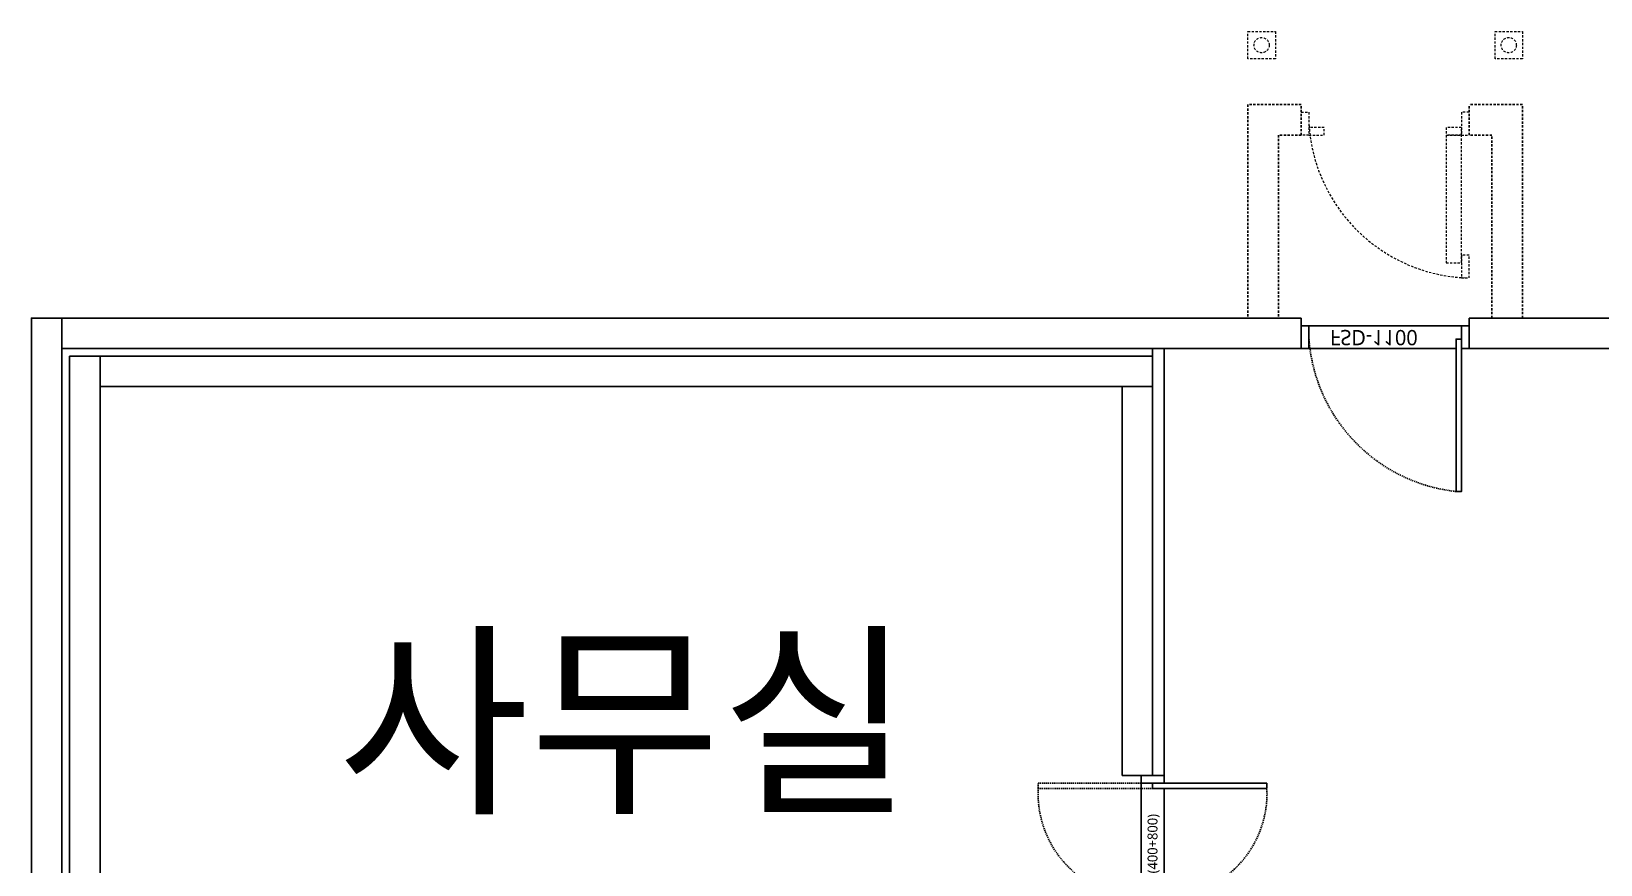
# Model space of a CAD drawing. Header units: millimetres. Extents: x -26983 to 60590, y 825 to 42375.
# Drawn here: x 56307.4 to 56508.7, y 17652.7 to 17759.6 of the extents above; entities that cross this region are included whole.
import ezdxf

# ---------------------------------------------------------------- set-up
doc = ezdxf.new("R2010")
doc.units = ezdxf.units.MM
doc.header["$LTSCALE"] = 100
doc.header["$MEASUREMENT"] = 0
doc.linetypes.add('-HID', pattern=[2.5, 1.5, -1])
doc.linetypes.add('HID', pattern=[2.5, 1.5, -1])
doc.layers.get('0').update_dxf_attribs({"linetype": 'CONTINUOUS'})
doc.layers.get('Defpoints').update_dxf_attribs({"color": 171, "linetype": 'CONTINUOUS'})
for name, color, linetype in [('DOOR', 4, 'CONTINUOUS'), ('DOOR ELE', 253, 'CONTINUOUS'), ('DOOR(OPEN ELE)', 5, 'CONTINUOUS'), ('ELE9', 9, 'CONTINUOUS'), ('FIN(패널-200글라스울64k)', 4, 'CONTINUOUS'), ('FIN(패널-T150 방열)', 9, 'CONTINUOUS'), ('STEEL', 5, 'CONTINUOUS'), ('단열패널-방열문(저온공사분)', 251, 'CONTINUOUS')]:
    doc.layers.add(name, color=color, linetype=linetype)
doc.styles.add('나눔바른고딕', font='NanumBarunGothic.ttf')

# ---------------------------------------------------------------- blocks, each defined once
blk = doc.blocks.new('A$C910db08d')
at = {"layer": 'DOOR', "linetype": 'HID', "ltscale": 0.05}
blk.add_lwpolyline([(400, 1024), (450, 1024), (450, 874), (400, 874)], close=True, dxfattribs=at)
for points in [[(450, 558), (450, 949), (485, 949), (485, 558)], [(485, 558), (450, 558)]]:
    blk.add_lwpolyline(points, dxfattribs=at)
at = {"layer": 'DOOR'}
for points in [[(1550, 200), (1550, 949), (1515, 949), (1515, 200)], [(1515, 200), (1550, 200)]]:
    blk.add_lwpolyline(points, dxfattribs=at)
blk.add_lwpolyline([(1600, 1024), (1550, 1024), (1550, 874), (1600, 874)], close=True, dxfattribs=at)
at = {"layer": 'DOOR ELE', "ltscale": 0.1}
for points in [[(1550, 1024), (450, 1024)], [(485, 874), (1515, 874)]]:
    blk.add_lwpolyline(points, dxfattribs=at)
at = {"layer": 'DOOR(OPEN ELE)', "linetype": 'HID', "ltscale": 0.05}
for p, q in [((1515, 949), (1515, 1699)), ((1550, 1699), (1550, 949)), ((1550, 949), (1515, 949))]:
    blk.add_line(p, q, dxfattribs=at)
for points in [[(1515, 1699), (1550, 1699)], [(450, 1340), (450, 949), (485, 949), (485, 1340)], [(485, 1340), (450, 1340)]]:
    blk.add_lwpolyline(points, dxfattribs=at)
for centre, radius, start, end in [((1482, 1015), 685, 87.2101, 185.472), ((400, 949), 400, 282.2689, 77.7311), ((1482, 884), 685, 174.528, 272.7899)]:
    blk.add_arc(centre, radius, start, end, dxfattribs=at)
at = {"layer": 'Defpoints', "style": '나눔바른고딕'}
blk.add_text('ASD-1200(400+800)', height=65, dxfattribs=at).set_placement((574, 917))
blk = doc.blocks.new('A$C48EA7C17')
at = {"layer": 'DOOR'}
for points in [[(965, 1088), (1000, 1088), (1000, 88), (965, 88)], [(-50, 0), (0, 0), (0, 150), (-50, 150)], [(1050, 0), (1000, 0), (1000, 150), (1050, 150)]]:
    blk.add_lwpolyline(points, close=True, dxfattribs=at)
at = {"layer": 'DOOR ELE', "ltscale": 0.1}
for points in [[(965, 150), (0, 150)], [(1000, 0), (0, 0)]]:
    blk.add_lwpolyline(points, dxfattribs=at)
at = {"layer": 'DOOR(OPEN ELE)', "linetype": 'HID', "ltscale": 0.05}
blk.add_arc((1084, 7), 1087, 96.2785, 175.7623, dxfattribs=at)
at = {"layer": 'Defpoints', "style": '나눔바른고딕'}
blk.add_text('FSD-1100', height=100, dxfattribs=at).set_placement((139, 28))
blk = doc.blocks.new('A$C236D454C')
at = {"layer": 'FIN(패널-200글라스울64k)', "ltscale": 1000}
for points in [[(0, 1112), (350, 1112)], [(350, 1112), (350, 912)], [(1450, 1112), (1450, 912)], [(1450, 1112), (1800, 1112)], [(350, 912), (0, 912)], [(1450, 912), (1800, 912)]]:
    blk.add_lwpolyline(points, dxfattribs=at)
at = {"layer": 'FIN(패널-T150 방열)', "linetype": '-HID', "ltscale": 0.1}
for points in [[(350, 2512), (0, 2512), (0, 1112)], [(350, 2312), (350, 2512)], [(1800, 1112), (1800, 2512), (1450, 2512)], [(1450, 2312), (1450, 2512)], [(350, 2312), (200, 2312), (200, 1112)], [(1600, 1112), (1600, 2312), (1450, 2312)]]:
    blk.add_lwpolyline(points, dxfattribs=at)
at = {"layer": 'STEEL', "linetype": '-HID', "lineweight": 0, "ltscale": 0.1}
for p, q in [((0, 2992), (180, 2992)), ((0, 2812), (0, 2992)), ((180, 2992), (180, 2812)), ((1620, 2992), (1800, 2992)), ((1620, 2812), (1620, 2992)), ((1800, 2992), (1800, 2812)), ((180, 2812), (0, 2812)), ((1800, 2812), (1620, 2812))]:
    blk.add_line(p, q, dxfattribs=at)
for centre in [(90, 2902), (1710, 2902)]:
    blk.add_circle(centre, 50, dxfattribs=at)
at = {"layer": '단열패널-방열문(저온공사분)', "linetype": '-HID', "lineweight": 0, "ltscale": 0.1}
for points in [[(350, 2462), (400, 2462), (400, 2312), (350, 2312)], [(1450, 2462), (1400, 2462), (1400, 2312), (1450, 2312)], [(500, 2312), (500, 2362), (400, 2362), (400, 2312)], [(1400, 2312), (1400, 2362), (1300, 2362), (1300, 2312)], [(1300, 1475), (1400, 1475), (1400, 2312), (1300, 2312)], [(1450, 1375), (1450, 1525), (1400, 1525), (1400, 1375)]]:
    blk.add_lwpolyline(points, close=True, dxfattribs=at)
blk.add_arc((1474, 2451), 1076, 184.0279, 268.0719, dxfattribs=at)
at = {"ltscale": 0.1, "xscale": -1, "rotation": 180}
blk.add_blockref('A$C48EA7C17', (400, 1062), dxfattribs=at)
blk = doc.blocks.new('B2FF')
at = {"layer": 'ELE9', "color": 253, "ltscale": 0.1}
for p, q in [((37164124.7, 566646.3), (37172249.7, 566646.3)), ((37173349.7, 566646.3), (37175524.7, 566646.3))]:
    blk.add_line(p, q, dxfattribs=at)
for points in [[(37172249.7, 566846.3), (37163924.7, 566846.3), (37163924.7, 537696.3)], [(37163924.7, 537696.3), (37164124.7, 537696.3), (37164124.7, 566846.3)], [(37175524.7, 566846.3), (37173349.7, 566846.3)], [(37171274.7, 563846.3), (37171349.7, 563846.3), (37171349.7, 566646.3)], [(37171274.7, 563846.3), (37171274.7, 566646.3)], [(37164174.7, 566596.3), (37164174.7, 562046.3), (37171274.7, 562046.3), (37171274.7, 562646.3), (37171074.7, 562646.3), (37171074.7, 562221.3), (37164374.7, 562221.3), (37164374.7, 566596.3)], [(37164174.7, 566596.3), (37171274.7, 566596.3)], [(37171274.7, 566596.3), (37171274.7, 563846.3)], [(37164374.7, 566396.3), (37171274.7, 566396.3)], [(37171074.7, 566396.3), (37171074.7, 563846.3)], [(37171274.7, 563846.3), (37171074.7, 563846.3)]]:
    blk.add_lwpolyline(points, dxfattribs=at)
blk.add_blockref('A$C236D454C', (37171899.7, 565733.8), dxfattribs=at)
at = {"layer": 'ELE9', "color": 253, "ltscale": 0.1, "rotation": 90}
blk.add_blockref('A$C910db08d', (37172224, 562246.3), dxfattribs=at)
at = {"layer": 'ELE9', "color": 253, "ltscale": 0.1, "style": '나눔바른고딕'}
blk.add_text('사무실', height=1000, dxfattribs=at).set_placement((37165934.1, 563698.1))

msp = doc.modelspace()

# ---------------------------------------------------------------- block references
at = {"xscale": 0.01956471256889679, "yscale": 0.01956471256889679, "zscale": 0.01956471256889679}
msp.add_blockref('B2FF', (-670794.07, 6632.61), dxfattribs=at)

doc.saveas('drawing.dxf')
